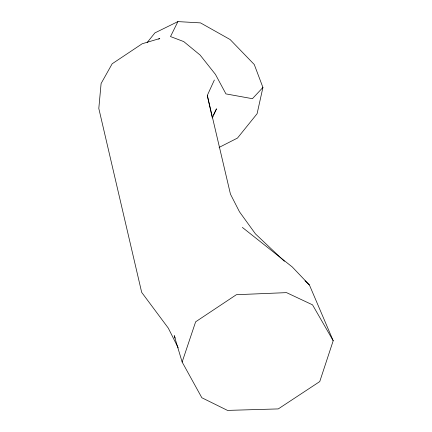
<?xml version="1.0" encoding="UTF-8"?>
<svg xmlns="http://www.w3.org/2000/svg" width="432" height="432" viewBox="0 0 432 432"><rect width="100%" height="100%" fill="white"/><g stroke="black" fill="none" stroke-linecap="round" stroke-linejoin="round"><path stroke-width="0.65" d="M147.155 42.53L154.915 32.897L177.903 21.6L200.518 22.891L230.105 39.528L254.281 64.541L262.926 87.464L257.089 113.735L237.487 138.062L219.11 147.415M242.357 227.405L292.275 266.971L309.404 284.958L333.196 340.74L319.75 381.58L278.262 408.915L227.486 410.4L201.841 397.742L182.142 362.032L174.209 335.626L175.241 338.105M182.142 362.032L195.642 321.808L236.385 294.705L286.529 292.631L312.53 304.846L333.196 340.74M212.182 117.326L207.301 95.434L214.353 80.023M212.323 117.968L216.508 108.826L213.521 114.826M177.903 21.6L170.51 36.563L183.746 41.585L200.113 55.053L215.428 74.369L225.931 93.895L252.412 98.69L262.926 87.464M212.328 117.223L212.927 116.024M158.674 39.107L159.813 38.513L142.193 43.762L112.169 63.774L101.099 83.516L98.804 108.459L141.674 292.356L168.296 328.115L178.205 347.857M284.407 261.301L255.485 233.933L239.468 211.777L230.45 194.135L207.301 95.434M304.992 280.784L309.404 284.958"/></g></svg>
